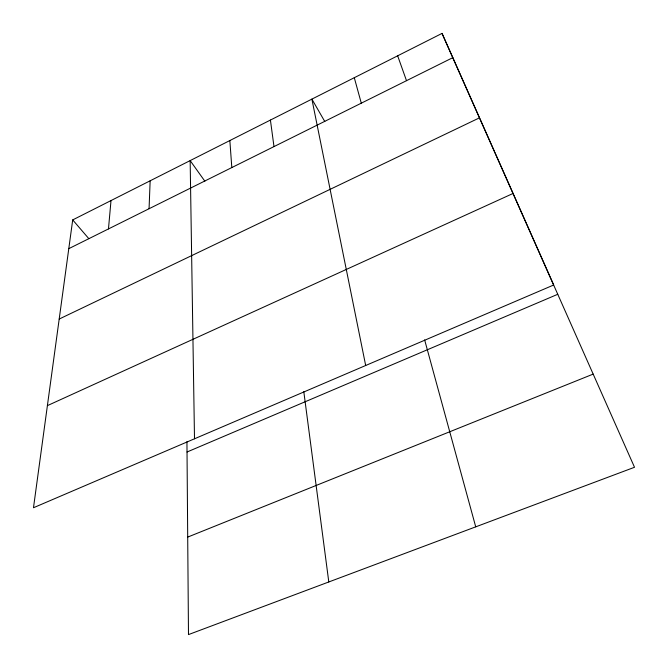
<?xml version="1.0" encoding="UTF-8"?>
<svg xmlns="http://www.w3.org/2000/svg" width="668" height="668" viewBox="0 0 668 668"><rect width="100%" height="100%" fill="white"/><g stroke="black" fill="none" stroke-linecap="round" stroke-linejoin="round"><path stroke-width="1" d="M149.064 208.733L150.15 180.803M108.466 228.924L111.005 200.575M72.703 219.914L33.483 507.738L553.697 284.994L442.032 33.4L72.703 219.914L88.844 238.668M68.787 248.663L452.795 57.657M59.193 319.045L479.499 117.827M47.395 405.635L513.066 193.461M187.023 452.011L557.755 294.287M187.7 537.097L593.176 374.105M204.859 181.203L190.155 160.596L194.505 438.792M324.798 121.551L311.889 99.123L365.68 365.496M442.032 33.4L494.42 151.544M494.829 152.463L634.516 467.274L188.485 634.6L186.94 441.69M397.66 55.803L406.503 80.678M354.291 77.705L361.296 103.164M424.639 339.895L475.725 526.843M270.415 120.065L273.989 146.593M303.806 391.64L328.798 581.962M229.85 140.556L231.813 167.568"/></g></svg>
